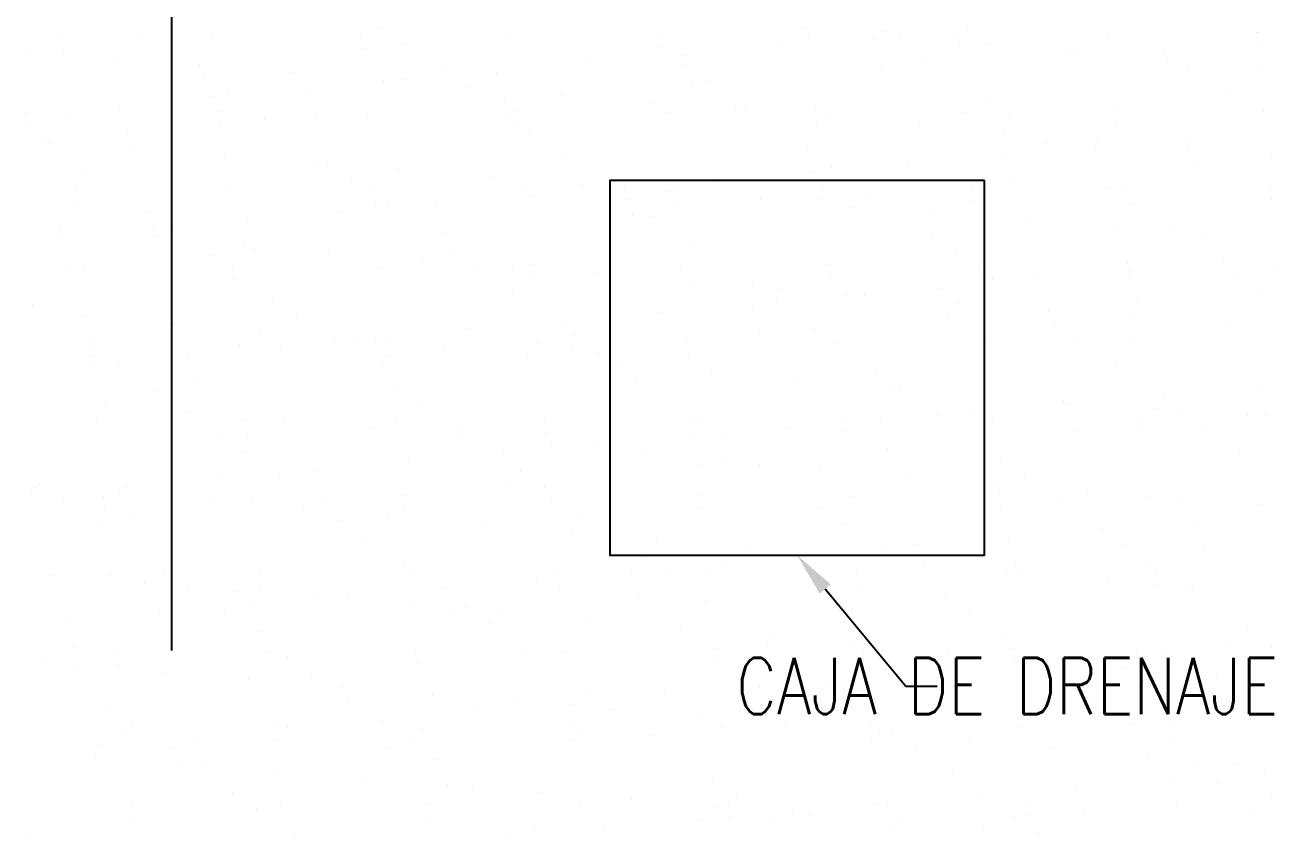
# Model space of a CAD drawing. Header units: millimetres. Extents: x 98 to 155, y -181 to 127.
# Drawn here: x 133.884 to 135.889, y 123.313 to 124.613 of the extents above; entities that cross this region are included whole.
import ezdxf
from ezdxf import colors
from ezdxf.entities.mleader import LeaderData, LeaderLine
from ezdxf.enums import TextEntityAlignment as Align
from ezdxf.math import Vec2, Vec3
from ezdxf.xclip import XClip

# ---------------------------------------------------------------- set-up
doc = ezdxf.new("R2010")
doc.units = ezdxf.units.MM
doc.header["$LTSCALE"] = 15
doc.header["$XCLIPFRAME"] = 2
for name, pattern in [('ACAD_ISO07W100', [3, 0, -3]), ('PHANTOM', [63.5, 31.75, -6.35, 6.35, -6.35, 6.35, -6.35]), ('PHANTOM2', [1.25, 0.625, -0.125, 0.125, -0.125, 0.125, -0.125])]:
    doc.linetypes.add(name, pattern=pattern)
doc.layers.get('0').update_dxf_attribs({"color": 250})
for name, color, linetype in [('A-EJES', 250, 'PHANTOM'), ('A_30_DispositivosSanit', 250, 'Continuous'), ('A_50_TextoIndicaciones', 250, 'Continuous'), ('DLP_VERDE', 250, 'Continuous')]:
    doc.layers.add(name, color=color, linetype=linetype)
doc.layers.add('A-MUROS', color=252, linetype='Continuous', lineweight=30)
doc.styles.add('R80', font='ARIALN.TTF', dxfattribs={"height": 2.03})
doc.styles.add('TXT_COTAS', font='romans.shx', dxfattribs={"width": 0.8})

# ---------------------------------------------------------------- blocks, each defined once
blk = doc.blocks.new('A$C9f73720c')
at = {"layer": 'DLP_VERDE', "linetype": 'Continuous'}
for p, q in [((31.7461, 103.1234, 0), (31.7461, 103.1234, 0)), ((32.009, 103.0303, 0), (32.009, 103.0303, 0)), ((32.1435, 102.994, 0), (32.1435, 102.994, 0)), ((32.2761, 102.9948, 0), (32.2761, 102.9948, 0)), ((31.8489, 102.9863, 0), (31.8489, 102.9863, 0)), ((31.8631, 102.9768, 0), (31.8631, 102.9768, 0)), ((31.9952, 102.9869, 0), (31.9952, 102.9869, 0)), ((32.023, 102.9838, 0), (32.023, 102.9838, 0)), ((32.0674, 102.9857, 0), (32.0674, 102.9857, 0)), ((32.2869, 102.9857, 0), (32.2869, 102.9857, 0)), ((32.2901, 102.9784, 0), (32.2901, 102.9784, 0)), ((31.7364, 102.9507, 0), (31.7364, 102.9507, 0)), ((31.7585, 102.9478, 0), (31.7585, 102.9478, 0)), ((31.8774, 102.9322, 0), (31.8774, 102.9322, 0)), ((31.9192, 102.948, 0), (31.9192, 102.948, 0)), ((32.2557, 102.9468, 0), (32.2557, 102.9468, 0)), ((31.8848, 102.9165, 0), (31.8848, 102.9165, 0)), ((31.9815, 102.9185, 0), (31.9815, 102.9185, 0)), ((32.0035, 102.9156, 0), (32.0035, 102.9156, 0)), ((32.5729, 102.9279, 0), (32.5729, 102.9279, 0)), ((32.1225, 102.8999, 0), (32.1225, 102.8999, 0)), ((32.2019, 102.8976, 0), (32.2019, 102.8976, 0)), ((32.2265, 102.8862, 0), (32.2265, 102.8862, 0)), ((32.2485, 102.8833, 0), (32.2485, 102.8833, 0)), ((32.854, 102.876, 0), (32.854, 102.876, 0)), ((32.8756, 102.8717, 0), (32.8756, 102.8717, 0)), ((31.8083, 102.8574, 0), (31.8083, 102.8574, 0)), ((31.831, 102.8672, 0), (31.831, 102.8672, 0)), ((31.9517, 102.8492, 0), (31.9517, 102.8492, 0)), ((32.098, 102.8498, 0), (32.098, 102.8498, 0)), ((32.2463, 102.8569, 0), (32.2463, 102.8569, 0)), ((32.3675, 102.8677, 0), (32.3675, 102.8677, 0)), ((32.3898, 102.8486, 0), (32.3898, 102.8486, 0)), ((32.4626, 102.8536, 0), (32.4626, 102.8536, 0)), ((32.4715, 102.854, 0), (32.4715, 102.854, 0)), ((32.4935, 102.8511, 0), (32.4935, 102.8511, 0)), ((32.5361, 102.8493, 0), (32.5361, 102.8493, 0)), ((32.6224, 102.8606, 0), (32.6224, 102.8606, 0)), ((32.6669, 102.8626, 0), (32.6669, 102.8626, 0)), ((32.6843, 102.8563, 0), (32.6843, 102.8563, 0)), ((32.8278, 102.8481, 0), (32.8278, 102.8481, 0)), ((32.9741, 102.8488, 0), (32.9741, 102.8488, 0)), ((32.0496, 102.8356, 0), (32.0496, 102.8356, 0)), ((32.2095, 102.8426, 0), (32.2095, 102.8426, 0)), ((32.2539, 102.8445, 0), (32.2539, 102.8445, 0)), ((32.4831, 102.8457, 0), (32.4831, 102.8457, 0)), ((32.6125, 102.8354, 0), (32.6125, 102.8354, 0)), ((32.8196, 102.8445, 0), (32.8196, 102.8445, 0)), ((31.7965, 102.8246, 0), (31.7965, 102.8246, 0)), ((31.8409, 102.8265, 0), (31.8409, 102.8265, 0)), ((32.1121, 102.8153, 0), (32.1121, 102.8153, 0)), ((32.4487, 102.8141, 0), (32.4487, 102.8141, 0)), ((32.7165, 102.8217, 0), (32.7165, 102.8217, 0)), ((32.7386, 102.8188, 0), (32.7386, 102.8188, 0)), ((32.7658, 102.7952, 0), (32.7658, 102.7952, 0)), ((32.8576, 102.8031, 0), (32.8576, 102.8031, 0)), ((32.9616, 102.7895, 0), (32.9616, 102.7895, 0)), ((31.7412, 102.7849, 0), (31.7412, 102.7849, 0)), ((32.0777, 102.7838, 0), (32.0777, 102.7838, 0)), ((32.9836, 102.7865, 0), (32.9836, 102.7865, 0)), ((31.7068, 102.7534, 0), (31.7068, 102.7534, 0)), ((32.3949, 102.7649, 0), (32.3949, 102.7649, 0)), ((32.024, 102.7345, 0), (32.024, 102.7345, 0)), ((31.7033, 102.715, 0), (31.7033, 102.715, 0)), ((31.7628, 102.7133, 0), (31.7628, 102.7133, 0)), ((31.9111, 102.7203, 0), (31.9111, 102.7203, 0)), ((32.0546, 102.7121, 0), (32.0546, 102.7121, 0)), ((32.2009, 102.7127, 0), (32.2009, 102.7127, 0)), ((32.3491, 102.7198, 0), (32.3491, 102.7198, 0)), ((32.4926, 102.7115, 0), (32.4926, 102.7115, 0)), ((32.6389, 102.7122, 0), (32.6389, 102.7122, 0)), ((32.6491, 102.7125, 0), (32.6491, 102.7125, 0)), ((32.676, 102.713, 0), (32.676, 102.713, 0)), ((32.7872, 102.7192, 0), (32.7872, 102.7192, 0)), ((32.8089, 102.7194, 0), (32.8089, 102.7194, 0)), ((32.8534, 102.7214, 0), (32.8534, 102.7214, 0)), ((32.9306, 102.711, 0), (32.9306, 102.711, 0)), ((31.6531, 102.7041, 0), (31.6531, 102.7041, 0)), ((31.8073, 102.7013, 0), (31.8073, 102.7013, 0)), ((31.8293, 102.6984, 0), (31.8293, 102.6984, 0)), ((32.2361, 102.6944, 0), (32.2361, 102.6944, 0)), ((32.396, 102.7014, 0), (32.396, 102.7014, 0)), ((32.4404, 102.7034, 0), (32.4404, 102.7034, 0)), ((31.8231, 102.6764, 0), (31.8231, 102.6764, 0)), ((31.9483, 102.6827, 0), (31.9483, 102.6827, 0)), ((31.983, 102.6834, 0), (31.983, 102.6834, 0)), ((32.0274, 102.6853, 0), (32.0274, 102.6853, 0)), ((32.0523, 102.669, 0), (32.0523, 102.669, 0)), ((32.3051, 102.6826, 0), (32.3051, 102.6826, 0)), ((32.6416, 102.6814, 0), (32.6416, 102.6814, 0)), ((31.9342, 102.6522, 0), (31.9342, 102.6522, 0)), ((32.0744, 102.6661, 0), (32.0744, 102.6661, 0)), ((32.1933, 102.6505, 0), (32.1933, 102.6505, 0)), ((32.2707, 102.6511, 0), (32.2707, 102.6511, 0)), ((32.9588, 102.6626, 0), (32.9588, 102.6626, 0)), ((32.2973, 102.6368, 0), (32.2973, 102.6368, 0)), ((32.3194, 102.6339, 0), (32.3194, 102.6339, 0)), ((32.5879, 102.6322, 0), (32.5879, 102.6322, 0)), ((31.8998, 102.6207, 0), (31.8998, 102.6207, 0)), ((32.4384, 102.6182, 0), (32.4384, 102.6182, 0)), ((32.217, 102.6018, 0), (32.217, 102.6018, 0)), ((32.5424, 102.6045, 0), (32.5424, 102.6045, 0)), ((32.5644, 102.6016, 0), (32.5644, 102.6016, 0)), ((31.7194, 102.5755, 0), (31.7194, 102.5755, 0)), ((31.846, 102.5714, 0), (31.846, 102.5714, 0)), ((31.8657, 102.5762, 0), (31.8657, 102.5762, 0)), ((32.0139, 102.5832, 0), (32.0139, 102.5832, 0)), ((32.1574, 102.575, 0), (32.1574, 102.575, 0)), ((32.3037, 102.5756, 0), (32.3037, 102.5756, 0)), ((32.452, 102.5827, 0), (32.452, 102.5827, 0)), ((32.5954, 102.5744, 0), (32.5954, 102.5744, 0)), ((32.6834, 102.5859, 0), (32.6834, 102.5859, 0)), ((32.7417, 102.5751, 0), (32.7417, 102.5751, 0)), ((32.7874, 102.5723, 0), (32.7874, 102.5723, 0)), ((32.8094, 102.5694, 0), (32.8094, 102.5694, 0)), ((32.8356, 102.5713, 0), (32.8356, 102.5713, 0)), ((32.869, 102.5803, 0), (32.869, 102.5803, 0)), ((32.89, 102.5821, 0), (32.89, 102.5821, 0)), ((32.4226, 102.5533, 0), (32.4226, 102.5533, 0)), ((32.4981, 102.5499, 0), (32.4981, 102.5499, 0)), ((32.5825, 102.5602, 0), (32.5825, 102.5602, 0)), ((32.6269, 102.5622, 0), (32.6269, 102.5622, 0)), ((32.8346, 102.5487, 0), (32.8346, 102.5487, 0)), ((32.9284, 102.5537, 0), (32.9284, 102.5537, 0)), ((32.0096, 102.5352, 0), (32.0096, 102.5352, 0)), ((32.1695, 102.5422, 0), (32.1695, 102.5422, 0)), ((32.2139, 102.5441, 0), (32.2139, 102.5441, 0)), ((31.7565, 102.5242, 0), (31.7565, 102.5242, 0)), ((31.8009, 102.5261, 0), (31.8009, 102.5261, 0)), ((32.1272, 102.5195, 0), (32.1272, 102.5195, 0)), ((32.4637, 102.5184, 0), (32.4637, 102.5184, 0)), ((31.7562, 102.4892, 0), (31.7562, 102.4892, 0)), ((32.0928, 102.488, 0), (32.0928, 102.488, 0)), ((32.7809, 102.4995, 0), (32.7809, 102.4995, 0)), ((31.6331, 102.4841, 0), (31.6331, 102.4841, 0)), ((31.6552, 102.4812, 0), (31.6552, 102.4812, 0)), ((32.4099, 102.4691, 0), (32.4099, 102.4691, 0)), ((31.7218, 102.4576, 0), (31.7218, 102.4576, 0)), ((31.7742, 102.4655, 0), (31.7742, 102.4655, 0)), ((31.8782, 102.4518, 0), (31.8782, 102.4518, 0)), ((31.9002, 102.4489, 0), (31.9002, 102.4489, 0)), ((31.6787, 102.4466, 0), (31.6787, 102.4466, 0)), ((31.8222, 102.4384, 0), (31.8222, 102.4384, 0)), ((31.9685, 102.4391, 0), (31.9685, 102.4391, 0)), ((32.0192, 102.4333, 0), (32.0192, 102.4333, 0)), ((32.039, 102.4388, 0), (32.039, 102.4388, 0)), ((32.1168, 102.4461, 0), (32.1168, 102.4461, 0)), ((32.2603, 102.4379, 0), (32.2603, 102.4379, 0)), ((32.4065, 102.4385, 0), (32.4065, 102.4385, 0)), ((32.5548, 102.4456, 0), (32.5548, 102.4456, 0)), ((32.6983, 102.4373, 0), (32.6983, 102.4373, 0)), ((32.8446, 102.438, 0), (32.8446, 102.438, 0)), ((31.6681, 102.4084, 0), (31.6681, 102.4084, 0)), ((32.1232, 102.4196, 0), (32.1232, 102.4196, 0)), ((32.1452, 102.4167, 0), (32.1452, 102.4167, 0)), ((32.6091, 102.4121, 0), (32.6091, 102.4121, 0)), ((32.6911, 102.4172, 0), (32.6911, 102.4172, 0)), ((32.769, 102.4191, 0), (32.769, 102.4191, 0)), ((32.8134, 102.421, 0), (32.8134, 102.421, 0)), ((32.1961, 102.3941, 0), (32.1961, 102.3941, 0)), ((32.2642, 102.401, 0), (32.2642, 102.401, 0)), ((32.3201, 102.3868, 0), (32.3201, 102.3868, 0)), ((32.356, 102.401, 0), (32.356, 102.401, 0)), ((32.3682, 102.3873, 0), (32.3682, 102.3873, 0)), ((32.4004, 102.403, 0), (32.4004, 102.403, 0)), ((31.5744, 102.3669, 0), (31.5744, 102.3669, 0)), ((31.7831, 102.376, 0), (31.7831, 102.376, 0)), ((31.943, 102.383, 0), (31.943, 102.383, 0)), ((31.9874, 102.3849, 0), (31.9874, 102.3849, 0)), ((32.3902, 102.3844, 0), (32.3902, 102.3844, 0)), ((32.5092, 102.3687, 0), (32.5092, 102.3687, 0)), ((32.6567, 102.3857, 0), (32.6567, 102.3857, 0)), ((31.9492, 102.3565, 0), (31.9492, 102.3565, 0)), ((32.2857, 102.3553, 0), (32.2857, 102.3553, 0)), ((32.6132, 102.3551, 0), (32.6132, 102.3551, 0)), ((32.6353, 102.3522, 0), (32.6353, 102.3522, 0)), ((32.6029, 102.3364, 0), (32.6029, 102.3364, 0)), ((32.7543, 102.3365, 0), (32.7543, 102.3365, 0)), ((31.5783, 102.3261, 0), (31.5783, 102.3261, 0)), ((31.7816, 102.3095, 0), (31.7816, 102.3095, 0)), ((31.9148, 102.3249, 0), (31.9148, 102.3249, 0)), ((32.2196, 102.309, 0), (32.2196, 102.309, 0)), ((32.6577, 102.3085, 0), (32.6577, 102.3085, 0)), ((32.8583, 102.3228, 0), (32.8583, 102.3228, 0)), ((32.8803, 102.3199, 0), (32.8803, 102.3199, 0)), ((31.6333, 102.3025, 0), (31.6333, 102.3025, 0)), ((31.9251, 102.3013, 0), (31.9251, 102.3013, 0)), ((32.0713, 102.302, 0), (32.0713, 102.302, 0)), ((32.232, 102.3061, 0), (32.232, 102.3061, 0)), ((32.3631, 102.3008, 0), (32.3631, 102.3008, 0)), ((32.5094, 102.3014, 0), (32.5094, 102.3014, 0)), ((32.8011, 102.3002, 0), (32.8011, 102.3002, 0)), ((31.8611, 102.2757, 0), (31.8611, 102.2757, 0)), ((32.7956, 102.2709, 0), (32.7956, 102.2709, 0)), ((32.884, 102.2845, 0), (32.884, 102.2845, 0)), ((31.6, 102.2483, 0), (31.6, 102.2483, 0)), ((32.3826, 102.2529, 0), (32.3826, 102.2529, 0)), ((32.5131, 102.2541, 0), (32.5131, 102.2541, 0)), ((32.5425, 102.2599, 0), (32.5425, 102.2599, 0)), ((32.5869, 102.2618, 0), (32.5869, 102.2618, 0)), ((32.8496, 102.253, 0), (32.8496, 102.253, 0)), ((31.704, 102.2346, 0), (31.704, 102.2346, 0)), ((31.726, 102.2317, 0), (31.726, 102.2317, 0)), ((31.9696, 102.2349, 0), (31.9696, 102.2349, 0)), ((32.1295, 102.2418, 0), (32.1295, 102.2418, 0)), ((32.1739, 102.2438, 0), (32.1739, 102.2438, 0)), ((31.5566, 102.2168, 0), (31.5566, 102.2168, 0)), ((31.7165, 102.2238, 0), (31.7165, 102.2238, 0)), ((31.7609, 102.2257, 0), (31.7609, 102.2257, 0)), ((31.845, 102.2161, 0), (31.845, 102.2161, 0)), ((32.1422, 102.2238, 0), (32.1422, 102.2238, 0)), ((32.4787, 102.2226, 0), (32.4787, 102.2226, 0)), ((31.7713, 102.1934, 0), (31.7713, 102.1934, 0)), ((31.949, 102.2024, 0), (31.949, 102.2024, 0)), ((31.9711, 102.1995, 0), (31.9711, 102.1995, 0)), ((32.1078, 102.1922, 0), (32.1078, 102.1922, 0)), ((32.7959, 102.2037, 0), (32.7959, 102.2037, 0)), ((31.8844, 102.1724, 0), (31.8844, 102.1724, 0)), ((32.09, 102.1838, 0), (32.09, 102.1838, 0)), ((32.1941, 102.1701, 0), (32.1941, 102.1701, 0)), ((32.2161, 102.1672, 0), (32.2161, 102.1672, 0)), ((32.3225, 102.1719, 0), (32.3225, 102.1719, 0)), ((32.425, 102.1734, 0), (32.425, 102.1734, 0)), ((32.7605, 102.1714, 0), (32.7605, 102.1714, 0)), ((31.5899, 102.1647, 0), (31.5899, 102.1647, 0)), ((31.7361, 102.1654, 0), (31.7361, 102.1654, 0)), ((31.7368, 102.1619, 0), (31.7368, 102.1619, 0)), ((32.0279, 102.1642, 0), (32.0279, 102.1642, 0)), ((32.1742, 102.1649, 0), (32.1742, 102.1649, 0)), ((32.3351, 102.1515, 0), (32.3351, 102.1515, 0)), ((32.4659, 102.1637, 0), (32.4659, 102.1637, 0)), ((32.6122, 102.1643, 0), (32.6122, 102.1643, 0)), ((32.054, 102.143, 0), (32.054, 102.143, 0)), ((32.4391, 102.1379, 0), (32.4391, 102.1379, 0)), ((32.4611, 102.135, 0), (32.4611, 102.135, 0)), ((31.6831, 102.1126, 0), (31.6831, 102.1126, 0)), ((32.5691, 102.1117, 0), (32.5691, 102.1117, 0)), ((32.5801, 102.1193, 0), (32.5801, 102.1193, 0)), ((32.7061, 102.1214, 0), (32.7061, 102.1214, 0)), ((32.729, 102.1187, 0), (32.729, 102.1187, 0)), ((32.7734, 102.1206, 0), (32.7734, 102.1206, 0)), ((32.1561, 102.0937, 0), (32.1561, 102.0937, 0)), ((32.316, 102.1007, 0), (32.316, 102.1007, 0)), ((32.3352, 102.0911, 0), (32.3352, 102.0911, 0)), ((32.3604, 102.1026, 0), (32.3604, 102.1026, 0)), ((32.6717, 102.0899, 0), (32.6717, 102.0899, 0)), ((32.6841, 102.1056, 0), (32.6841, 102.1056, 0)), ((32.7061, 102.1027, 0), (32.7061, 102.1027, 0)), ((32.8251, 102.087, 0), (32.8251, 102.087, 0)), ((31.5344, 102.0665, 0), (31.5344, 102.0665, 0)), ((31.7431, 102.0756, 0), (31.7431, 102.0756, 0)), ((31.903, 102.0826, 0), (31.903, 102.0826, 0)), ((31.9474, 102.0846, 0), (31.9474, 102.0846, 0)), ((31.9642, 102.0607, 0), (31.9642, 102.0607, 0)), ((32.3008, 102.0595, 0), (32.3008, 102.0595, 0)), ((31.5492, 102.0358, 0), (31.5492, 102.0358, 0)), ((31.5933, 102.0303, 0), (31.5933, 102.0303, 0)), ((31.6927, 102.0276, 0), (31.6927, 102.0276, 0)), ((31.839, 102.0283, 0), (31.839, 102.0283, 0)), ((31.9298, 102.0292, 0), (31.9298, 102.0292, 0)), ((31.9873, 102.0353, 0), (31.9873, 102.0353, 0)), ((32.1307, 102.0271, 0), (32.1307, 102.0271, 0)), ((32.277, 102.0277, 0), (32.277, 102.0277, 0)), ((32.4253, 102.0348, 0), (32.4253, 102.0348, 0)), ((32.5688, 102.0265, 0), (32.5688, 102.0265, 0)), ((32.6179, 102.0407, 0), (32.6179, 102.0407, 0)), ((32.715, 102.0272, 0), (32.715, 102.0272, 0)), ((31.5298, 102.0174, 0), (31.5298, 102.0174, 0)), ((31.5519, 102.0145, 0), (31.5519, 102.0145, 0)), ((32.247, 102.0103, 0), (32.247, 102.0103, 0)), ((31.5589, 101.9988, 0), (31.5589, 101.9988, 0)), ((31.6709, 101.9989, 0), (31.6709, 101.9989, 0)), ((31.7749, 101.9852, 0), (31.7749, 101.9852, 0)), ((31.7969, 101.9823, 0), (31.7969, 101.9823, 0)), ((31.8761, 101.9799, 0), (31.8761, 101.9799, 0)), ((31.9159, 101.9666, 0), (31.9159, 101.9666, 0)), ((32.7556, 101.9705, 0), (32.7556, 101.9705, 0)), ((31.5052, 101.9496, 0), (31.5052, 101.9496, 0)), ((32.0199, 101.9529, 0), (32.0199, 101.9529, 0)), ((32.0419, 101.95, 0), (32.0419, 101.95, 0)), ((32.3426, 101.9525, 0), (32.3426, 101.9525, 0)), ((32.5025, 101.9595, 0), (32.5025, 101.9595, 0)), ((32.5281, 101.9584, 0), (32.5281, 101.9584, 0)), ((32.5469, 101.9614, 0), (32.5469, 101.9614, 0)), ((31.7209, 101.9254, 0), (31.7209, 101.9254, 0)), ((31.9296, 101.9345, 0), (31.9296, 101.9345, 0)), ((32.0895, 101.9415, 0), (32.0895, 101.9415, 0)), ((32.1339, 101.9434, 0), (32.1339, 101.9434, 0)), ((32.1572, 101.928, 0), (32.1572, 101.928, 0)), ((32.1609, 101.9343, 0), (32.1609, 101.9343, 0)), ((32.4937, 101.9269, 0), (32.4937, 101.9269, 0)), ((31.5166, 101.9164, 0), (31.5166, 101.9164, 0)), ((31.6765, 101.9234, 0), (31.6765, 101.9234, 0)), ((32.2649, 101.9207, 0), (32.2649, 101.9207, 0)), ((32.287, 101.9178, 0), (32.287, 101.9178, 0)), ((31.5038, 101.8917, 0), (31.5038, 101.8917, 0)), ((31.6521, 101.8987, 0), (31.6521, 101.8987, 0)), ((31.7863, 101.8976, 0), (31.7863, 101.8976, 0)), ((31.7955, 101.8905, 0), (31.7955, 101.8905, 0)), ((31.9418, 101.8912, 0), (31.9418, 101.8912, 0)), ((32.0901, 101.8982, 0), (32.0901, 101.8982, 0)), ((32.1228, 101.8965, 0), (32.1228, 101.8965, 0)), ((32.2336, 101.89, 0), (32.2336, 101.89, 0)), ((32.3798, 101.8906, 0), (32.3798, 101.8906, 0)), ((32.4059, 101.9021, 0), (32.4059, 101.9021, 0)), ((32.5099, 101.8884, 0), (32.5099, 101.8884, 0)), ((32.5281, 101.8977, 0), (32.5281, 101.8977, 0)), ((32.532, 101.8855, 0), (32.532, 101.8855, 0)), ((32.6716, 101.8894, 0), (32.6716, 101.8894, 0)), ((31.7519, 101.8661, 0), (31.7519, 101.8661, 0)), ((32.44, 101.8776, 0), (32.44, 101.8776, 0)), ((32.651, 101.8698, 0), (32.651, 101.8698, 0)), ((32.0691, 101.8472, 0), (32.0691, 101.8472, 0)), ((32.755, 101.8561, 0), (32.755, 101.8561, 0)), ((32.777, 101.8532, 0), (32.777, 101.8532, 0)), ((32.7211, 101.8257, 0), (32.7211, 101.8257, 0)), ((31.6981, 101.8169, 0), (31.6981, 101.8169, 0)), ((32.5291, 101.8113, 0), (32.5291, 101.8113, 0)), ((32.689, 101.8183, 0), (32.689, 101.8183, 0)), ((32.7334, 101.8202, 0), (32.7334, 101.8202, 0)), ((32.1161, 101.7933, 0), (32.1161, 101.7933, 0)), ((32.276, 101.8003, 0), (32.276, 101.8003, 0)), ((32.3204, 101.8022, 0), (32.3204, 101.8022, 0)), ((32.3502, 101.7953, 0), (32.3502, 101.7953, 0)), ((32.6867, 101.7942, 0), (32.6867, 101.7942, 0)), ((31.4944, 101.7662, 0), (31.4944, 101.7662, 0)), ((31.4967, 101.7817, 0), (31.4967, 101.7817, 0)), ((31.6007, 101.768, 0), (31.6007, 101.768, 0)), ((31.6227, 101.7651, 0), (31.6227, 101.7651, 0)), ((31.7031, 101.7753, 0), (31.7031, 101.7753, 0)), ((31.863, 101.7822, 0), (31.863, 101.7822, 0)), ((31.9074, 101.7842, 0), (31.9074, 101.7842, 0)), ((31.9793, 101.765, 0), (31.9793, 101.765, 0)), ((31.45, 101.7642, 0), (31.45, 101.7642, 0)), ((31.4603, 101.7539, 0), (31.4603, 101.7539, 0)), ((31.6066, 101.7546, 0), (31.6066, 101.7546, 0)), ((31.7417, 101.7494, 0), (31.7417, 101.7494, 0)), ((31.7549, 101.7616, 0), (31.7549, 101.7616, 0)), ((31.8984, 101.7534, 0), (31.8984, 101.7534, 0)), ((32.0447, 101.7541, 0), (32.0447, 101.7541, 0)), ((32.1929, 101.7611, 0), (32.1929, 101.7611, 0)), ((32.3158, 101.7638, 0), (32.3158, 101.7638, 0)), ((32.3364, 101.7529, 0), (32.3364, 101.7529, 0)), ((32.4827, 101.7535, 0), (32.4827, 101.7535, 0)), ((32.631, 101.7606, 0), (32.631, 101.7606, 0)), ((32.633, 101.7449, 0), (32.633, 101.7449, 0)), ((31.6083, 101.7346, 0), (31.6083, 101.7346, 0)), ((31.8457, 101.7357, 0), (31.8457, 101.7357, 0)), ((31.8678, 101.7328, 0), (31.8678, 101.7328, 0)), ((31.9449, 101.7334, 0), (31.9449, 101.7334, 0)), ((31.9868, 101.7171, 0), (31.9868, 101.7171, 0)), ((32.262, 101.7145, 0), (32.262, 101.7145, 0)), ((31.5739, 101.7031, 0), (31.5739, 101.7031, 0)), ((32.0908, 101.7035, 0), (32.0908, 101.7035, 0)), ((32.1128, 101.7006, 0), (32.1128, 101.7006, 0)), ((32.2318, 101.6849, 0), (32.2318, 101.6849, 0)), ((31.8911, 101.6842, 0), (31.8911, 101.6842, 0)), ((32.3358, 101.6712, 0), (32.3358, 101.6712, 0)), ((32.3578, 101.6683, 0), (32.3578, 101.6683, 0)), ((32.7156, 101.6702, 0), (32.7156, 101.6702, 0)), ((31.5202, 101.6538, 0), (31.5202, 101.6538, 0)), ((32.3026, 101.6521, 0), (32.3026, 101.6521, 0)), ((32.4625, 101.6591, 0), (32.4625, 101.6591, 0)), ((32.4768, 101.6526, 0), (32.4768, 101.6526, 0)), ((32.5069, 101.661, 0), (32.5069, 101.661, 0)), ((32.5432, 101.6626, 0), (32.5432, 101.6626, 0)), ((31.4197, 101.625, 0), (31.4197, 101.625, 0)), ((31.6809, 101.625, 0), (31.6809, 101.625, 0)), ((31.8577, 101.6245, 0), (31.8577, 101.6245, 0)), ((31.8896, 101.6341, 0), (31.8896, 101.6341, 0)), ((32.0495, 101.6411, 0), (32.0495, 101.6411, 0)), ((32.0939, 101.643, 0), (32.0939, 101.643, 0)), ((32.1722, 101.6323, 0), (32.1722, 101.6323, 0)), ((32.5088, 101.6311, 0), (32.5088, 101.6311, 0)), ((32.5808, 101.6389, 0), (32.5808, 101.6389, 0)), ((32.6028, 101.636, 0), (32.6028, 101.636, 0)), ((31.4766, 101.6161, 0), (31.4766, 101.6161, 0)), ((31.5632, 101.6168, 0), (31.5632, 101.6168, 0)), ((31.6365, 101.623, 0), (31.6365, 101.623, 0)), ((31.7095, 101.6175, 0), (31.7095, 101.6175, 0)), ((32.0012, 101.6163, 0), (32.0012, 101.6163, 0)), ((32.1475, 101.617, 0), (32.1475, 101.617, 0)), ((32.2958, 101.624, 0), (32.2958, 101.624, 0)), ((32.4392, 101.6158, 0), (32.4392, 101.6158, 0)), ((32.5855, 101.6164, 0), (32.5855, 101.6164, 0)), ((32.7218, 101.6204, 0), (32.7218, 101.6204, 0)), ((32.7338, 101.6235, 0), (32.7338, 101.6235, 0)), ((31.8013, 101.6019, 0), (31.8013, 101.6019, 0)), ((32.1378, 101.6007, 0), (32.1378, 101.6007, 0)), ((31.4304, 101.5715, 0), (31.4304, 101.5715, 0)), ((31.7669, 101.5704, 0), (31.7669, 101.5704, 0)), ((32.455, 101.5818, 0), (32.455, 101.5818, 0)), ((31.4265, 101.5508, 0), (31.4265, 101.5508, 0)), ((31.4486, 101.5479, 0), (31.4486, 101.5479, 0)), ((32.0841, 101.5515, 0), (32.0841, 101.5515, 0)), ((31.396, 101.54, 0), (31.396, 101.54, 0)), ((31.5676, 101.5322, 0), (31.5676, 101.5322, 0)), ((31.6716, 101.5185, 0), (31.6716, 101.5185, 0)), ((31.6936, 101.5156, 0), (31.6936, 101.5156, 0)), ((31.7132, 101.5211, 0), (31.7132, 101.5211, 0)), ((32.4891, 101.511, 0), (32.4891, 101.511, 0)), ((32.649, 101.5179, 0), (32.649, 101.5179, 0)), ((32.6934, 101.5199, 0), (32.6934, 101.5199, 0)), ((31.5225, 101.4879, 0), (31.5225, 101.4879, 0)), ((31.8126, 101.4999, 0), (31.8126, 101.4999, 0)), ((31.9166, 101.4863, 0), (31.9166, 101.4863, 0)), ((31.9606, 101.4874, 0), (31.9606, 101.4874, 0)), ((32.0761, 101.4929, 0), (32.0761, 101.4929, 0)), ((32.236, 101.4999, 0), (32.236, 101.4999, 0)), ((32.2804, 101.5018, 0), (32.2804, 101.5018, 0)), ((32.3652, 101.4996, 0), (32.3652, 101.4996, 0)), ((32.3986, 101.4869, 0), (32.3986, 101.4869, 0)), ((32.7017, 101.4984, 0), (32.7017, 101.4984, 0)), ((31.4544, 101.4658, 0), (31.4544, 101.4658, 0)), ((31.6631, 101.4749, 0), (31.6631, 101.4749, 0)), ((31.666, 101.4797, 0), (31.666, 101.4797, 0)), ((31.8123, 101.4804, 0), (31.8123, 101.4804, 0)), ((31.823, 101.4819, 0), (31.823, 101.4819, 0)), ((31.8674, 101.4838, 0), (31.8674, 101.4838, 0)), ((31.9386, 101.4834, 0), (31.9386, 101.4834, 0)), ((31.9943, 101.4692, 0), (31.9943, 101.4692, 0)), ((32.0576, 101.4677, 0), (32.0576, 101.4677, 0)), ((32.104, 101.4792, 0), (32.104, 101.4792, 0)), ((32.2503, 101.4799, 0), (32.2503, 101.4799, 0)), ((32.3308, 101.468, 0), (32.3308, 101.468, 0)), ((32.5421, 101.4787, 0), (32.5421, 101.4787, 0)), ((32.6884, 101.4793, 0), (32.6884, 101.4793, 0)), ((31.41, 101.4638, 0), (31.41, 101.4638, 0)), ((32.1616, 101.454, 0), (32.1616, 101.454, 0)), ((32.1837, 101.4511, 0), (32.1837, 101.4511, 0)), ((32.648, 101.4491, 0), (32.648, 101.4491, 0)), ((31.6234, 101.4388, 0), (31.6234, 101.4388, 0)), ((31.9599, 101.4377, 0), (31.9599, 101.4377, 0)), ((32.3026, 101.4354, 0), (32.3026, 101.4354, 0)), ((31.5889, 101.4073, 0), (31.5889, 101.4073, 0)), ((32.2771, 101.4188, 0), (32.2771, 101.4188, 0)), ((32.4067, 101.4217, 0), (32.4067, 101.4217, 0)), ((32.4287, 101.4188, 0), (32.4287, 101.4188, 0)), ((31.9061, 101.3884, 0), (31.9061, 101.3884, 0)), ((32.5477, 101.4032, 0), (32.5477, 101.4032, 0)), ((32.6517, 101.3895, 0), (32.6517, 101.3895, 0)), ((32.6737, 101.3866, 0), (32.6737, 101.3866, 0)), ((32.5582, 101.3669, 0), (32.5582, 101.3669, 0)), ((32.6756, 101.3698, 0), (32.6756, 101.3698, 0)), ((31.4771, 101.3438, 0), (31.4771, 101.3438, 0)), ((31.5352, 101.358, 0), (31.5352, 101.358, 0)), ((31.6254, 101.3508, 0), (31.6254, 101.3508, 0)), ((32.0634, 101.3503, 0), (32.0634, 101.3503, 0)), ((32.2626, 101.3517, 0), (32.2626, 101.3517, 0)), ((32.4225, 101.3587, 0), (32.4225, 101.3587, 0)), ((32.4669, 101.3607, 0), (32.4669, 101.3607, 0)), ((32.5015, 101.3498, 0), (32.5015, 101.3498, 0)), ((31.6409, 101.3246, 0), (31.6409, 101.3246, 0)), ((31.7689, 101.3426, 0), (31.7689, 101.3426, 0)), ((31.8496, 101.3337, 0), (31.8496, 101.3337, 0)), ((31.9151, 101.3433, 0), (31.9151, 101.3433, 0)), ((32.0095, 101.3407, 0), (32.0095, 101.3407, 0)), ((32.0539, 101.3426, 0), (32.0539, 101.3426, 0)), ((32.1873, 101.3365, 0), (32.1873, 101.3365, 0)), ((32.2069, 101.3421, 0), (32.2069, 101.3421, 0)), ((32.3532, 101.3428, 0), (32.3532, 101.3428, 0)), ((32.5238, 101.3353, 0), (32.5238, 101.3353, 0)), ((32.6449, 101.3416, 0), (32.6449, 101.3416, 0)), ((31.3934, 101.315, 0), (31.3934, 101.315, 0)), ((31.4366, 101.3157, 0), (31.4366, 101.3157, 0)), ((31.5965, 101.3227, 0), (31.5965, 101.3227, 0)), ((31.8163, 101.3061, 0), (31.8163, 101.3061, 0)), ((32.1529, 101.305, 0), (32.1529, 101.305, 0)), ((31.4974, 101.3013, 0), (31.4974, 101.3013, 0)), ((31.5194, 101.2984, 0), (31.5194, 101.2984, 0)), ((32.47, 101.2861, 0), (32.47, 101.2861, 0)), ((31.4454, 101.2758, 0), (31.4454, 101.2758, 0)), ((31.6384, 101.2827, 0), (31.6384, 101.2827, 0)), ((31.7424, 101.2691, 0), (31.7424, 101.2691, 0)), ((31.7645, 101.2662, 0), (31.7645, 101.2662, 0)), ((31.7819, 101.2746, 0), (31.7819, 101.2746, 0)), ((31.411, 101.2442, 0), (31.411, 101.2442, 0)), ((31.8835, 101.2505, 0), (31.8835, 101.2505, 0)), ((32.0991, 101.2557, 0), (32.0991, 101.2557, 0)), ((31.7282, 101.2254, 0), (31.7282, 101.2254, 0)), ((31.9875, 101.2368, 0), (31.9875, 101.2368, 0)), ((32.0095, 101.2339, 0), (32.0095, 101.2339, 0)), ((31.4337, 101.206, 0), (31.4337, 101.206, 0)), ((31.5799, 101.2067, 0), (31.5799, 101.2067, 0)), ((31.7282, 101.2137, 0), (31.7282, 101.2137, 0)), ((31.8717, 101.2055, 0), (31.8717, 101.2055, 0)), ((32.018, 101.2062, 0), (32.018, 101.2062, 0)), ((32.1285, 101.2182, 0), (32.1285, 101.2182, 0)), ((32.1663, 101.2132, 0), (32.1663, 101.2132, 0)), ((32.2325, 101.2045, 0), (32.2325, 101.2045, 0)), ((32.3097, 101.205, 0), (32.3097, 101.205, 0)), ((32.3802, 101.2038, 0), (32.3802, 101.2038, 0)), ((32.4491, 101.2106, 0), (32.4491, 101.2106, 0)), ((32.456, 101.2056, 0), (32.456, 101.2056, 0)), ((32.6043, 101.2127, 0), (32.6043, 101.2127, 0)), ((32.609, 101.2176, 0), (32.609, 101.2176, 0)), ((31.3572, 101.195, 0), (31.3572, 101.195, 0)), ((31.8274, 101.1834, 0), (31.8274, 101.1834, 0)), ((32.0361, 101.1925, 0), (32.0361, 101.1925, 0)), ((32.196, 101.1995, 0), (32.196, 101.1995, 0)), ((32.2404, 101.2015, 0), (32.2404, 101.2015, 0)), ((32.2545, 101.2016, 0), (32.2545, 101.2016, 0)), ((32.3735, 101.186, 0), (32.3735, 101.186, 0)), ((31.37, 101.1635, 0), (31.37, 101.1635, 0)), ((31.4144, 101.1654, 0), (31.4144, 101.1654, 0)), ((31.6231, 101.1745, 0), (31.6231, 101.1745, 0)), ((31.783, 101.1815, 0), (31.783, 101.1815, 0)), ((32.0093, 101.1734, 0), (32.0093, 101.1734, 0)), ((32.3458, 101.1723, 0), (32.3458, 101.1723, 0)), ((32.4775, 101.1723, 0), (32.4775, 101.1723, 0)), ((32.4996, 101.1694, 0), (32.4996, 101.1694, 0)), ((32.6185, 101.1537, 0), (32.6185, 101.1537, 0)), ((31.6384, 101.1431, 0), (31.6384, 101.1431, 0)), ((31.9749, 101.1419, 0), (31.9749, 101.1419, 0)), ((31.604, 101.1115, 0), (31.604, 101.1115, 0)), ((32.2921, 101.123, 0), (32.2921, 101.123, 0)), ((31.9212, 101.0927, 0), (31.9212, 101.0927, 0)), ((31.8311, 101.0766, 0), (31.8311, 101.0766, 0)), ((31.9745, 101.0684, 0), (31.9745, 101.0684, 0)), ((32.1208, 101.0691, 0), (32.1208, 101.0691, 0)), ((32.2691, 101.0761, 0), (32.2691, 101.0761, 0)), ((32.4126, 101.0679, 0), (32.4126, 101.0679, 0)), ((32.5588, 101.0685, 0), (32.5588, 101.0685, 0)), ((32.5732, 101.0711, 0), (32.5732, 101.0711, 0)), ((32.2226, 101.0514, 0), (32.2226, 101.0514, 0)), ((32.3825, 101.0583, 0), (32.3825, 101.0583, 0)), ((32.4269, 101.0603, 0), (32.4269, 101.0603, 0)), ((31.9695, 101.0403, 0), (31.9695, 101.0403, 0)), ((32.0139, 101.0423, 0), (32.0139, 101.0423, 0)), ((32.2023, 101.0407, 0), (32.2023, 101.0407, 0)), ((32.5388, 101.0396, 0), (32.5388, 101.0396, 0)), ((32.1679, 101.0092, 0), (32.1679, 101.0092, 0)), ((32.4851, 100.9903, 0), (32.4851, 100.9903, 0)), ((32.1994, 100.9688, 0), (32.1994, 100.9688, 0)), ((32.3034, 100.9551, 0), (32.3034, 100.9551, 0)), ((32.3254, 100.9522, 0), (32.3254, 100.9522, 0)), ((32.3719, 100.939, 0), (32.3719, 100.939, 0)), ((32.4444, 100.9365, 0), (32.4444, 100.9365, 0)), ((32.5154, 100.9308, 0), (32.5154, 100.9308, 0)), ((32.5484, 100.9228, 0), (32.5484, 100.9228, 0)), ((32.569, 100.9172, 0), (32.569, 100.9172, 0)), ((32.5704, 100.9199, 0), (32.5704, 100.9199, 0))]:
    blk.add_line(p, q, dxfattribs=at)
at = {"style": 'R80'}
for height, rotation, p in [(0.09, 0.009, (39.554, 141.0046, 0)), (0.09, 0.009, (45.7984, 139.3226, 0)), (0.09, 0.009, (50.4634, 135.3578, 0)), (0.09, 0.009, (41.9784, 129.0436, 0)), (0.09, 0.009, (37.8409, 128.6089, 0)), (0.09, 0.009, (35.483, 116.3582, 0)), (0.09, 0.009, (63.0395, 116.3253, 0)), (0.09, 0.009, (38.5607, 113.6321, 0)), (0.09, 0.009, (45.1292, 84.3757, 0)), (0.09, 0.009, (43.9111, 83.9335, 0)), (0.09, 0.009, (43.1485, 83.401, 0)), (0.09, 0.009, (28.0067, 80.1071, 0)), (0.09, 0.009, (44.3753, 79.9046, 0)), (0.09, 0.009, (55.151, 79.2173, 0)), (0.09, 0.009, (38.2608, 76.0049)), (0.09, 0.009, (39.0036, 75.5558)), (0.09, 0.009, (27.5137, 75.2133, 0)), (0.09, 0.009, (27.5137, 75.2133, 0)), (0.09, 0.009, (39.8519, 75.1543)), (0.09, 0.009, (25.3599, 70.2709, 0)), (0.09, 0.009, (32.1646, 69.192, 0)), (0.09, 0.009, (32.1646, 69.192, 0)), (0.09, 0.009, (26.9947, 68.6392, 0)), (0.09, 0.009, (59.8504, 67.3859, 0)), (0.09, 0.009, (24.839, 65.5107, 0)), (0.09, 0.009, (24.839, 65.5107, 0)), (0.09, 0.009, (33.5008, 60.261, 0)), (0.09, 0.009, (33.5008, 60.261, 0)), (0.09, 347.3908, (17.1069, 59.2726, 0)), (0.09, 0.009, (26.4708, 59.2035, 0)), (0.09, 0.009, (26.4708, 59.2035, 0)), (0.09, 0.009, (23.1216, 58.7685, 0)), (0.09, 0.009, (23.1216, 58.7685, 0)), (0.09, 0.009, (27.6632, 55.3959, 0)), (0.09, 0.009, (27.6632, 55.3959, 0)), (0.09, 0.009, (22.2239, 54.9818, 0)), (0.09, 0.009, (22.2239, 54.9818, 0)), (0.09, 0.009, (65.7174, 53.5803, 0)), (0.09, 0.009, (38.377, 51.7166, 0)), (0.09, 0.009, (38.377, 51.7166, 0)), (0.09, 0.009, (21.0294, 51.3767, 0)), (0.09, 0.009, (21.0294, 51.3767, 0)), (0.09, 0.009, (29.4091, 50.8876, 0)), (0.09, 0.009, (29.4091, 50.8876, 0)), (0.09, 0.009, (22.5184, 48.0808, 0)), (0.09, 0.009, (22.5184, 48.0808, 0)), (0.09, 0.009, (32.8305, 47.9478, 0)), (0.09, 0.009, (38.6414, 47.9238, 0)), (0.09, 1.5576, (45.5013, 47.0033, 0)), (0.09, 1.5576, (45.5013, 47.0033, 0)), (0.09, 1.5576, (42.9613, 45.8781, 0)), (0.09, 0.009, (31.2252, 43.4352, 0)), (0.09, 0.009, (31.2252, 43.4352, 0)), (0.09, 0.009, (24.8291, 43.3056, 0)), (0.09, 0.009, (24.8291, 43.3056, 0)), (0.09, 0.009, (28.8684, 42.6092, 0)), (0.09, 0.009, (28.8684, 42.6092, 0)), (0.09, 0.009, (46.0815, 42.4048, 0)), (0.09, 0.009, (19.0307, 42.0559, 0)), (0.09, 0.009, (19.0307, 42.0559, 0)), (0.09, 0.009, (70.9067, 41.0329, 0)), (0.09, 0.009, (22.7765, 38.7407, 0)), (0.09, 0.009, (22.7765, 38.7407, 0)), (0.09, 0.009, (17.8952, 37.4624, 0)), (0.09, 0.009, (17.8952, 37.4624, 0)), (0.09, 0.009, (25.8226, 33.2142, 0)), (0.09, 0.009, (21.5027, 31.2754, 0)), (0.1403, 0.009, (43.0178, 29.8778, 0)), (0.09, 0.009, (24.3978, 29.2659, 0)), (0.09, 0.009, (49.7565, 29.0287, 0)), (0.09, 0.009, (16.51, 28.4123, 0)), (0.09, 0.009, (16.51, 28.4123, 0)), (0.09, 0.009, (40.7946, 24.893, 0)), (0.09, 0.009, (18.1268, 23.6374, 0)), (0.09, 0.009, (20.346, 20.3291, 0)), (0.09, 0.009, (38.3365, 19.4632, 0)), (0.09, 0.009, (18.2869, 15.9828, 0)), (0.09, 0.009, (36.6694, 12.5977, 0)), (0.09, 337.7998, (24.7536, 11.2334, 0)), (0.09, 0.009, (33.5928, 10.3508, 0)), (0.09, 337.7998, (21.6109, 10.1247, 0)), (0.09, 337.7998, (16.5605, 9.5998, 0)), (0.09, 337.7998, (29.9414, 8.9534, 0)), (0.09, 337.7998, (31.6402, 7.9561, 0)), (0.09, 337.7998, (26.736, 7.7966, 0)), (0.09, 337.7998, (32.0288, 7.0232, 0)), (0.09, 0.009, (23.3239, 5.5763, 0)), (0.09, 0.009, (16.5347, 5.5678, 0)), (0.09, 0.009, (34.4718, 3.6379, 0))]:
    blk.add_attdef('N.P.T.+0.00', text='', height=height, rotation=rotation, dxfattribs=at).set_placement(p, align=Align.MIDDLE_CENTER)
for p in [(49.9263, 138.2431, 0), (56.6904, 136.252, 0), (60.5336, 135.5237, 0), (42.6322, 135.1839), (58.3591, 133.6514, 0), (46.2516, 126.9171), (67.6439, 125.1529), (62.2762, 107.4327), (41.3341, 103.0918, 0), (58.4477, 100.4887, -0.2526), (35.1548, 97.8545, 0), (58.3053, 94.9071, 0), (31.2618, 93.9445, 0), (38.1161, 91.318), (54.6279, 88.218, 0), (17.9393, 86.8861, 0), (34.7444, 85.6148, 0), (54.6869, 83.8861, 0), (35.5048, 81.4636, 0), (34.6534, 76.9929, 0), (59.6668, 73.2509), (40.4113, 65.8421, 0), (43.5611, 65.2125, 0), (64.4681, 61.3857), (43.9111, 51.4927, 0), (32.9744, 51.0828, 0), (48.0327, 50.0735, 0), (69.3242, 50.0814, 0), (52.9599, 39.4701, 0), (74.4159, 35.7467, 0)]:
    blk.add_attdef('N.P.T.+0.00', text='', height=0.2109, dxfattribs=at).set_placement(p, align=Align.MIDDLE_CENTER)
blk = doc.blocks.new('Ejes_Torre C 1var')
at = {"layer": 'A-EJES', "linetype": 'PHANTOM2', "ltscale": 0.5}
blk.add_lwpolyline([(32.475, 16.65), (32.475, 14.35)], dxfattribs=at)

msp = doc.modelspace()

# ---------------------------------------------------------------- block references
at = {"linetype": 'ACAD_ISO07W100', "ltscale": 5}
ref = msp.add_blockref('A$C9f73720c', (241.452, 114.8591), dxfattribs=dict(at, rotation=102.6156181418625))
XClip(ref).set_block_clipping_path([(22.1542253106, 140.4101169162), (10.3600901397, 87.7136669306), (29.6608346476, 83.3939150368), (41.4549698184, 136.0903650224)])

# ---------------------------------------------------------------- next in the draw order: linework, layer by layer
at = {"layer": 'A_30_DispositivosSanit', "elevation": 0}
msp.add_lwpolyline([(135.4197, 124.3642), (134.8197, 124.3642), (134.8197, 123.7642), (135.4197, 123.7642)], close=True, dxfattribs=at)

# ---------------------------------------------------------------- next in the draw order: block references
at = {"layer": 'A-MUROS'}
msp.add_blockref('Ejes_Torre C 1var', (101.6432, 109.2616), dxfattribs=at)

# ---------------------------------------------------------------- next in the draw order: leaders
at = {"layer": 'A_50_TextoIndicaciones'}
ml = msp.add_multileader_mtext('Standard', dxfattribs=at)
ml.set_content('\\pxsm1,t16;CAJA DE DRENAJE', color=256, style='TXT_COTAS')
ml.set_leader_properties(color=256)
ml.build(insert=Vec2(0, 0))
ml.multileader.update_dxf_attribs({"dogleg_length": 0.05, "arrow_head_size": 0.07})
ctx = ml.context
ctx.base_point, ctx.char_height, ctx.arrow_head_size, ctx.landing_gap_size, ctx.plane_origin = Vec3(135.3435, 123.5549, 0), 0.09, 0.07, 0.1, Vec3(136.0745, 122.9132, 0)
ctx.text_align_type = 2
notes = []
notes.append((ctx, [(1, (1, 1, 0), (135.2935, 123.5549, 0), (1, 0), 0.05, [(0, [(135.1197, 123.7642, 0)], 0, [])])]))
ctx.mtext.insert, ctx.mtext.width, ctx.mtext.defined_height, ctx.mtext.alignment, ctx.mtext.flow_direction = Vec3(135.8892, 123.5999, 0), 0.872823, 0.8046, 3, 5
for ctx, leaders in notes:
    for number, flags, end, landing, length, lines in leaders:
        leader = LeaderData()
        leader.index, (leader.has_last_leader_line, leader.has_dogleg_vector, leader.attachment_direction) = number, flags
        leader.last_leader_point, leader.dogleg_vector, leader.dogleg_length = Vec3(end), Vec3(landing), length
        for number, points, colour, breaks in lines:
            line = LeaderLine()
            line.index, line.vertices, line.color, line.breaks = number, Vec3.list(points), colors.encode_raw_color(colour), breaks
            leader.lines.append(line)
        ctx.leaders.append(leader)

doc.saveas('drawing.dxf')
